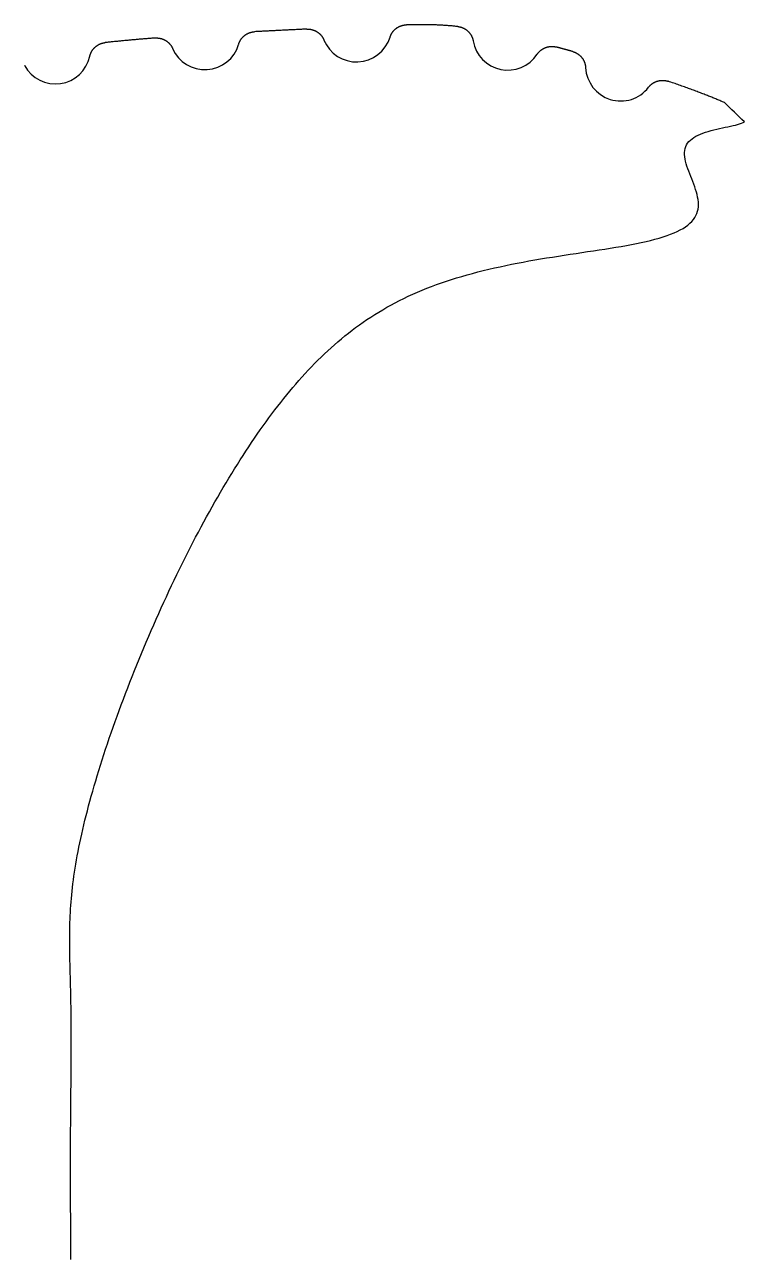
# Model space of a CAD drawing. Extents: x -19 to 113, y 17 to 162.
# Drawn here: x 71.8 to 112.8, y 91.7 to 161.9 of the extents above; entities that cross this region are included whole.
import ezdxf

# ---------------------------------------------------------------- set-up
doc = ezdxf.new("R2010")
doc.units = 0
doc.layers.get('0').update_dxf_attribs({"linetype": 'CONTINUOUS'})

msp = doc.modelspace()

# ---------------------------------------------------------------- linework, layer by layer
for points in [[(84.019, 160.794), (84.024, 160.811), (84.029, 160.827), (84.035, 160.843), (84.04, 160.859), (84.047, 160.875), (84.053, 160.891), (84.059, 160.907), (84.066, 160.923), (84.073, 160.938), (84.081, 160.954), (84.088, 160.969), (84.096, 160.984), (84.105, 160.999), (84.113, 161.014), (84.122, 161.029), (84.131, 161.044), (84.14, 161.058), (84.149, 161.072), (84.159, 161.086), (84.169, 161.1), (84.179, 161.114), (84.189, 161.128), (84.2, 161.141), (84.211, 161.155), (84.222, 161.168), (84.233, 161.181), (84.245, 161.193), (84.257, 161.206), (84.269, 161.218), (84.281, 161.23), (84.293, 161.242), (84.306, 161.254), (84.319, 161.265), (84.331, 161.276), (84.345, 161.287), (84.358, 161.298), (84.371, 161.309), (84.385, 161.319), (84.399, 161.329), (84.413, 161.339), (84.427, 161.348), (84.442, 161.358), (84.456, 161.367), (84.471, 161.376), (84.486, 161.384), (84.501, 161.393), (84.516, 161.401), (84.531, 161.409), (84.547, 161.416), (84.562, 161.423), (84.578, 161.43), (84.594, 161.437), (84.61, 161.444), (84.626, 161.45), (84.642, 161.456), (84.658, 161.461), (84.674, 161.467), (84.691, 161.472), (84.707, 161.477), (84.724, 161.481), (84.74, 161.485), (84.757, 161.489), (84.774, 161.493), (84.791, 161.496), (84.808, 161.5), (84.825, 161.502), (84.842, 161.505), (84.859, 161.507), (84.876, 161.509), (84.893, 161.511), (84.91, 161.512), (84.927, 161.513)], [(87.9, 161.661), (87.841, 161.658), (87.782, 161.655), (87.723, 161.652), (87.664, 161.649), (87.605, 161.647), (87.545, 161.644), (87.485, 161.641), (87.425, 161.638), (87.365, 161.635), (87.305, 161.632), (87.245, 161.629), (87.185, 161.626), (87.124, 161.623), (87.063, 161.62), (87.002, 161.617), (86.941, 161.614), (86.88, 161.611), (86.819, 161.608), (86.758, 161.605), (86.696, 161.602), (86.635, 161.599), (86.573, 161.596), (86.511, 161.593), (86.449, 161.59), (86.387, 161.587), (86.325, 161.584), (86.262, 161.581), (86.2, 161.578), (86.137, 161.575), (86.074, 161.571), (86.012, 161.568), (85.949, 161.565), (85.886, 161.562), (85.822, 161.559), (85.759, 161.556), (85.696, 161.552), (85.632, 161.549), (85.569, 161.546), (85.505, 161.543), (85.441, 161.54), (85.377, 161.536), (85.313, 161.533), (85.249, 161.53), (85.185, 161.526), (85.121, 161.523), (85.056, 161.52), (84.992, 161.516), (84.927, 161.513)], [(87.9, 161.661), (87.917, 161.662), (87.935, 161.662), (87.952, 161.662), (87.969, 161.662), (87.986, 161.661), (88.003, 161.661), (88.02, 161.659), (88.037, 161.658), (88.054, 161.656), (88.071, 161.655), (88.088, 161.652), (88.105, 161.65), (88.122, 161.647), (88.138, 161.644), (88.155, 161.64), (88.172, 161.637), (88.188, 161.633), (88.205, 161.629), (88.221, 161.624), (88.238, 161.619), (88.254, 161.614), (88.27, 161.609), (88.287, 161.603), (88.303, 161.597), (88.319, 161.591), (88.334, 161.585), (88.35, 161.578), (88.366, 161.571), (88.381, 161.564), (88.397, 161.556), (88.412, 161.548), (88.427, 161.54), (88.442, 161.532), (88.456, 161.523), (88.471, 161.515), (88.486, 161.506), (88.5, 161.496), (88.514, 161.487), (88.528, 161.477), (88.542, 161.467), (88.556, 161.457), (88.569, 161.446), (88.582, 161.435), (88.596, 161.425), (88.609, 161.413), (88.621, 161.402), (88.634, 161.39), (88.646, 161.378), (88.658, 161.366), (88.67, 161.354), (88.682, 161.342), (88.694, 161.329), (88.705, 161.316), (88.716, 161.303), (88.727, 161.29), (88.738, 161.276), (88.748, 161.263), (88.758, 161.249), (88.768, 161.235), (88.778, 161.221), (88.787, 161.207), (88.796, 161.192), (88.805, 161.178), (88.814, 161.163), (88.823, 161.148), (88.831, 161.133), (88.839, 161.118), (88.846, 161.102), (88.854, 161.087), (88.861, 161.071), (88.868, 161.056), (88.874, 161.04)], [(92.636, 161.202), (92.641, 161.219), (92.647, 161.235), (92.653, 161.252), (92.659, 161.268), (92.665, 161.284), (92.672, 161.3), (92.679, 161.316), (92.686, 161.331), (92.694, 161.347), (92.701, 161.362), (92.709, 161.378), (92.718, 161.393), (92.726, 161.408), (92.735, 161.423), (92.744, 161.438), (92.754, 161.452), (92.763, 161.467), (92.773, 161.481), (92.783, 161.495), (92.793, 161.509), (92.804, 161.523), (92.815, 161.536), (92.826, 161.55), (92.837, 161.563), (92.849, 161.576), (92.861, 161.588), (92.872, 161.601), (92.885, 161.613), (92.897, 161.625), (92.91, 161.637), (92.922, 161.649), (92.935, 161.661), (92.948, 161.672), (92.962, 161.683), (92.975, 161.694), (92.989, 161.704), (93.003, 161.714), (93.017, 161.724), (93.031, 161.734), (93.046, 161.744), (93.06, 161.753), (93.075, 161.762), (93.09, 161.771), (93.105, 161.78), (93.12, 161.788), (93.136, 161.796), (93.151, 161.804), (93.167, 161.811), (93.183, 161.818), (93.199, 161.825), (93.215, 161.832), (93.231, 161.838), (93.247, 161.844), (93.264, 161.85), (93.28, 161.856), (93.297, 161.861), (93.313, 161.866), (93.33, 161.871), (93.347, 161.875), (93.364, 161.879), (93.381, 161.883), (93.398, 161.887), (93.415, 161.89), (93.432, 161.893), (93.449, 161.895), (93.466, 161.898), (93.483, 161.9), (93.501, 161.901), (93.518, 161.903), (93.535, 161.904), (93.553, 161.905), (93.57, 161.905)], [(96.488, 161.808), (96.434, 161.814), (96.381, 161.819), (96.327, 161.824), (96.274, 161.829), (96.221, 161.834), (96.169, 161.839), (96.116, 161.843), (96.064, 161.847), (96.011, 161.852), (95.959, 161.856), (95.907, 161.86), (95.855, 161.863), (95.803, 161.867), (95.751, 161.87), (95.7, 161.873), (95.648, 161.877), (95.597, 161.88), (95.545, 161.882), (95.494, 161.885), (95.442, 161.888), (95.391, 161.89), (95.34, 161.892), (95.289, 161.895), (95.238, 161.897), (95.186, 161.899), (95.135, 161.9), (95.084, 161.902), (95.033, 161.904), (94.982, 161.905), (94.93, 161.906), (94.879, 161.907), (94.828, 161.909), (94.777, 161.909), (94.725, 161.91), (94.674, 161.911), (94.622, 161.912), (94.571, 161.912), (94.519, 161.913), (94.468, 161.913), (94.416, 161.913), (94.364, 161.913), (94.312, 161.913), (94.26, 161.913), (94.208, 161.913), (94.155, 161.913), (94.103, 161.913), (94.05, 161.912), (93.997, 161.912), (93.945, 161.911), (93.892, 161.911), (93.838, 161.91), (93.785, 161.909), (93.732, 161.908), (93.678, 161.907), (93.624, 161.906), (93.57, 161.905)], [(96.488, 161.808), (96.505, 161.806), (96.523, 161.804), (96.541, 161.801), (96.559, 161.798), (96.576, 161.795), (96.594, 161.791), (96.612, 161.788), (96.629, 161.783), (96.646, 161.779), (96.664, 161.774), (96.681, 161.769), (96.698, 161.763), (96.715, 161.757), (96.732, 161.751), (96.749, 161.745), (96.765, 161.738), (96.782, 161.731), (96.798, 161.724), (96.815, 161.716), (96.831, 161.709), (96.847, 161.7), (96.863, 161.692), (96.878, 161.683), (96.894, 161.674), (96.909, 161.665), (96.925, 161.655), (96.94, 161.645), (96.954, 161.635), (96.969, 161.625), (96.984, 161.614), (96.998, 161.603), (97.012, 161.592), (97.026, 161.581), (97.039, 161.569), (97.053, 161.557), (97.066, 161.545), (97.079, 161.533), (97.092, 161.52), (97.105, 161.508), (97.117, 161.494), (97.129, 161.481), (97.141, 161.468), (97.153, 161.454), (97.164, 161.44), (97.175, 161.426), (97.186, 161.411), (97.197, 161.397), (97.207, 161.382), (97.217, 161.367), (97.227, 161.352), (97.237, 161.337), (97.246, 161.322), (97.255, 161.306), (97.264, 161.29), (97.272, 161.274), (97.28, 161.258), (97.288, 161.242), (97.296, 161.226), (97.303, 161.209), (97.31, 161.193), (97.316, 161.176), (97.323, 161.159), (97.329, 161.142), (97.335, 161.125), (97.34, 161.108), (97.345, 161.091), (97.35, 161.073), (97.355, 161.056), (97.359, 161.039), (97.363, 161.021), (97.366, 161.003), (97.37, 160.986)], [(75.55, 160.113), (75.554, 160.13), (75.558, 160.147), (75.562, 160.164), (75.567, 160.18), (75.572, 160.197), (75.577, 160.213), (75.583, 160.23), (75.589, 160.246), (75.595, 160.262), (75.602, 160.278), (75.608, 160.294), (75.615, 160.31), (75.622, 160.326), (75.63, 160.341), (75.638, 160.357), (75.646, 160.372), (75.654, 160.387), (75.663, 160.402), (75.672, 160.417), (75.681, 160.432), (75.69, 160.446), (75.7, 160.461), (75.71, 160.475), (75.72, 160.489), (75.73, 160.503), (75.741, 160.517), (75.752, 160.53), (75.763, 160.544), (75.774, 160.557), (75.786, 160.57), (75.797, 160.582), (75.809, 160.595), (75.821, 160.607), (75.834, 160.619), (75.846, 160.631), (75.859, 160.643), (75.872, 160.654), (75.885, 160.665), (75.899, 160.676), (75.912, 160.687), (75.926, 160.698), (75.94, 160.708), (75.954, 160.718), (75.968, 160.728), (75.983, 160.737), (75.998, 160.747), (76.012, 160.756), (76.027, 160.765), (76.042, 160.773), (76.058, 160.781), (76.073, 160.789), (76.089, 160.797), (76.104, 160.804), (76.12, 160.812), (76.136, 160.819), (76.152, 160.825), (76.168, 160.832), (76.184, 160.838), (76.201, 160.843), (76.217, 160.849), (76.234, 160.854), (76.251, 160.859), (76.267, 160.864), (76.284, 160.868), (76.301, 160.872), (76.318, 160.876), (76.335, 160.879), (76.352, 160.883), (76.369, 160.885), (76.386, 160.888), (76.403, 160.89), (76.421, 160.892)], [(79.268, 161.155), (79.208, 161.15), (79.148, 161.145), (79.087, 161.14), (79.027, 161.135), (78.967, 161.131), (78.907, 161.126), (78.847, 161.121), (78.787, 161.116), (78.727, 161.111), (78.668, 161.106), (78.608, 161.101), (78.548, 161.095), (78.488, 161.09), (78.428, 161.085), (78.369, 161.08), (78.309, 161.075), (78.249, 161.07), (78.19, 161.064), (78.13, 161.059), (78.07, 161.054), (78.011, 161.048), (77.951, 161.043), (77.892, 161.037), (77.833, 161.032), (77.773, 161.027), (77.714, 161.021), (77.655, 161.016), (77.595, 161.01), (77.536, 161.004), (77.477, 160.999), (77.418, 160.993), (77.359, 160.987), (77.3, 160.982), (77.241, 160.976), (77.182, 160.97), (77.123, 160.964), (77.064, 160.959), (77.006, 160.953), (76.947, 160.947), (76.888, 160.941), (76.83, 160.935), (76.771, 160.929), (76.712, 160.923), (76.654, 160.917), (76.596, 160.911), (76.537, 160.905), (76.479, 160.898), (76.421, 160.892)], [(79.268, 161.155), (79.285, 161.156), (79.302, 161.157), (79.32, 161.158), (79.337, 161.158), (79.354, 161.158), (79.371, 161.158), (79.388, 161.157), (79.406, 161.156), (79.423, 161.155), (79.44, 161.154), (79.457, 161.152), (79.474, 161.15), (79.491, 161.148), (79.508, 161.145), (79.525, 161.142), (79.542, 161.139), (79.559, 161.135), (79.575, 161.132), (79.592, 161.128), (79.609, 161.123), (79.625, 161.119), (79.642, 161.114), (79.658, 161.108), (79.675, 161.103), (79.691, 161.097), (79.707, 161.091), (79.723, 161.085), (79.739, 161.078), (79.755, 161.071), (79.771, 161.064), (79.786, 161.057), (79.801, 161.049), (79.817, 161.041), (79.832, 161.033), (79.847, 161.024), (79.862, 161.016), (79.876, 161.007), (79.891, 160.997), (79.905, 160.988), (79.919, 160.978), (79.933, 160.968), (79.947, 160.958), (79.961, 160.948), (79.974, 160.937), (79.988, 160.926), (80.001, 160.915), (80.014, 160.903), (80.027, 160.892), (80.039, 160.88), (80.052, 160.868), (80.064, 160.856), (80.076, 160.843), (80.087, 160.831), (80.099, 160.818), (80.11, 160.805), (80.121, 160.791), (80.132, 160.778), (80.142, 160.764), (80.153, 160.75), (80.163, 160.736), (80.173, 160.722), (80.182, 160.708), (80.192, 160.693), (80.201, 160.679), (80.21, 160.664), (80.218, 160.649), (80.227, 160.634), (80.235, 160.619), (80.243, 160.603), (80.25, 160.588), (80.257, 160.572), (80.264, 160.556)], [(101.009, 160.227), (101.018, 160.242), (101.028, 160.256), (101.039, 160.27), (101.049, 160.284), (101.06, 160.298), (101.071, 160.311), (101.082, 160.325), (101.093, 160.338), (101.105, 160.351), (101.117, 160.364), (101.129, 160.376), (101.141, 160.388), (101.153, 160.4), (101.166, 160.412), (101.179, 160.424), (101.192, 160.435), (101.205, 160.447), (101.219, 160.458), (101.233, 160.468), (101.246, 160.479), (101.26, 160.489), (101.275, 160.499), (101.289, 160.509), (101.304, 160.518), (101.318, 160.528), (101.333, 160.537), (101.348, 160.545), (101.364, 160.554), (101.379, 160.562), (101.394, 160.57), (101.41, 160.578), (101.426, 160.585), (101.442, 160.592), (101.457, 160.599), (101.474, 160.606), (101.49, 160.612), (101.506, 160.618), (101.522, 160.624), (101.539, 160.629), (101.556, 160.634), (101.572, 160.639), (101.589, 160.644), (101.606, 160.648), (101.623, 160.652), (101.64, 160.656), (101.657, 160.659), (101.674, 160.662), (101.691, 160.665), (101.709, 160.667), (101.726, 160.669), (101.743, 160.671), (101.761, 160.673), (101.778, 160.674), (101.795, 160.675), (101.813, 160.676), (101.83, 160.676), (101.847, 160.676), (101.865, 160.676), (101.882, 160.676), (101.9, 160.675), (101.917, 160.674), (101.935, 160.672), (101.952, 160.67), (101.969, 160.668), (101.986, 160.666), (102.004, 160.663), (102.021, 160.661), (102.038, 160.657), (102.055, 160.654), (102.072, 160.65), (102.089, 160.646), (102.106, 160.641)], [(103.038, 160.382), (103.014, 160.389), (102.991, 160.396), (102.967, 160.402), (102.943, 160.409), (102.919, 160.416), (102.896, 160.422), (102.872, 160.429), (102.848, 160.436), (102.825, 160.442), (102.801, 160.449), (102.778, 160.456), (102.754, 160.462), (102.73, 160.469), (102.707, 160.475), (102.684, 160.482), (102.66, 160.489), (102.637, 160.495), (102.613, 160.502), (102.59, 160.508), (102.567, 160.515), (102.543, 160.521), (102.52, 160.528), (102.497, 160.534), (102.474, 160.54), (102.45, 160.547), (102.427, 160.553), (102.404, 160.56), (102.381, 160.566), (102.358, 160.572), (102.335, 160.579), (102.312, 160.585), (102.289, 160.591), (102.266, 160.598), (102.243, 160.604), (102.22, 160.61), (102.197, 160.616), (102.174, 160.623), (102.151, 160.629), (102.129, 160.635), (102.106, 160.641)], [(103.038, 160.382), (103.055, 160.377), (103.071, 160.372), (103.088, 160.367), (103.104, 160.361), (103.12, 160.355), (103.136, 160.349), (103.152, 160.342), (103.168, 160.335), (103.184, 160.328), (103.2, 160.321), (103.215, 160.313), (103.23, 160.306), (103.246, 160.297), (103.261, 160.289), (103.275, 160.28), (103.29, 160.271), (103.305, 160.262), (103.319, 160.253), (103.334, 160.243), (103.348, 160.233), (103.362, 160.223), (103.376, 160.213), (103.389, 160.202), (103.403, 160.191), (103.416, 160.18), (103.429, 160.168), (103.442, 160.157), (103.454, 160.145), (103.467, 160.133), (103.479, 160.121), (103.491, 160.109), (103.503, 160.096), (103.514, 160.083), (103.525, 160.07), (103.537, 160.057), (103.547, 160.044), (103.558, 160.03), (103.568, 160.016), (103.579, 160.002), (103.589, 159.988), (103.598, 159.974), (103.608, 159.959), (103.617, 159.945), (103.626, 159.93), (103.635, 159.915), (103.643, 159.9), (103.651, 159.885), (103.659, 159.869), (103.667, 159.854), (103.674, 159.838), (103.681, 159.822), (103.688, 159.806), (103.694, 159.79), (103.701, 159.774), (103.707, 159.758), (103.712, 159.742), (103.718, 159.725), (103.723, 159.709), (103.728, 159.692), (103.732, 159.675), (103.737, 159.659), (103.741, 159.642), (103.744, 159.625), (103.748, 159.608), (103.751, 159.591), (103.754, 159.574), (103.756, 159.557), (103.758, 159.54), (103.76, 159.522), (103.762, 159.505), (103.763, 159.488), (103.764, 159.471)], [(71.835, 159.595), (71.844, 159.58)], [(107.349, 158.355), (107.36, 158.369), (107.37, 158.382), (107.382, 158.395), (107.393, 158.408), (107.404, 158.421), (107.416, 158.434), (107.428, 158.446), (107.44, 158.459), (107.453, 158.471), (107.465, 158.482), (107.478, 158.494), (107.491, 158.505), (107.504, 158.517), (107.518, 158.527), (107.531, 158.538), (107.545, 158.549), (107.559, 158.559), (107.573, 158.569), (107.588, 158.578), (107.602, 158.588), (107.617, 158.597), (107.631, 158.606), (107.646, 158.615), (107.662, 158.623), (107.677, 158.632), (107.692, 158.639), (107.708, 158.647), (107.723, 158.654), (107.739, 158.662), (107.755, 158.668), (107.771, 158.675), (107.787, 158.681), (107.803, 158.687), (107.82, 158.693), (107.836, 158.698), (107.852, 158.704), (107.869, 158.708), (107.886, 158.713), (107.902, 158.717), (107.919, 158.721), (107.936, 158.725), (107.953, 158.728), (107.97, 158.732), (107.987, 158.734), (108.004, 158.737), (108.021, 158.739), (108.039, 158.741), (108.056, 158.743), (108.073, 158.744), (108.09, 158.745), (108.108, 158.746), (108.125, 158.746), (108.142, 158.747), (108.16, 158.746), (108.177, 158.746), (108.194, 158.745), (108.212, 158.744), (108.229, 158.743), (108.246, 158.741), (108.263, 158.739), (108.281, 158.737), (108.298, 158.734), (108.315, 158.732), (108.332, 158.728), (108.349, 158.725), (108.366, 158.721), (108.383, 158.717), (108.399, 158.713), (108.416, 158.708), (108.433, 158.704), (108.449, 158.698), (108.466, 158.693)], [(111.66, 157.481), (111.61, 157.503), (111.559, 157.526), (111.508, 157.548), (111.455, 157.571), (111.402, 157.594), (111.348, 157.617), (111.293, 157.64), (111.237, 157.664), (111.18, 157.687), (111.123, 157.711), (111.065, 157.735), (111.006, 157.759), (110.947, 157.783), (110.886, 157.808), (110.825, 157.832), (110.763, 157.856), (110.701, 157.881), (110.638, 157.906), (110.574, 157.931), (110.509, 157.956), (110.444, 157.981), (110.378, 158.006), (110.311, 158.032), (110.244, 158.057), (110.176, 158.083), (110.107, 158.108), (110.038, 158.134), (109.969, 158.16), (109.898, 158.186), (109.827, 158.212), (109.756, 158.238), (109.684, 158.264), (109.611, 158.291), (109.538, 158.317), (109.465, 158.344), (109.391, 158.37), (109.316, 158.397), (109.241, 158.423), (109.165, 158.45), (109.089, 158.477), (109.013, 158.504), (108.936, 158.531), (108.859, 158.558), (108.781, 158.585), (108.703, 158.612), (108.624, 158.639), (108.545, 158.666), (108.466, 158.693)], [(74.475, 91.678), (74.474, 91.941), (74.473, 92.201), (74.471, 92.46), (74.47, 92.716), (74.469, 92.971), (74.467, 93.224), (74.466, 93.475), (74.464, 93.724), (74.463, 93.972), (74.462, 94.218), (74.461, 94.463), (74.459, 94.706), (74.458, 94.948), (74.457, 95.188), (74.456, 95.427), (74.456, 95.665), (74.455, 95.902), (74.454, 96.137), (74.454, 96.372), (74.454, 96.605), (74.453, 96.837), (74.453, 97.068), (74.453, 97.299), (74.454, 97.528), (74.454, 97.757), (74.455, 97.985), (74.455, 98.212), (74.456, 98.439), (74.457, 98.665), (74.459, 98.89), (74.46, 99.114), (74.462, 99.338), (74.463, 99.561), (74.465, 99.784), (74.467, 100.006), (74.469, 100.227), (74.471, 100.448), (74.473, 100.668), (74.475, 100.888), (74.477, 101.106), (74.48, 101.324), (74.482, 101.542), (74.484, 101.758), (74.486, 101.974), (74.488, 102.189), (74.49, 102.403), (74.491, 102.616), (74.493, 102.828), (74.494, 103.039), (74.495, 103.25), (74.496, 103.459), (74.497, 103.667), (74.498, 103.874), (74.498, 104.079), (74.498, 104.284), (74.497, 104.487), (74.496, 104.689), (74.495, 104.89), (74.494, 105.089), (74.492, 105.287), (74.49, 105.484), (74.488, 105.68), (74.485, 105.874), (74.482, 106.067), (74.478, 106.259), (74.475, 106.449), (74.471, 106.638), (74.467, 106.826), (74.462, 107.013), (74.458, 107.199), (74.453, 107.384), (74.448, 107.567), (74.443, 107.75), (74.439, 107.933), (74.434, 108.114), (74.429, 108.295), (74.425, 108.476), (74.421, 108.656), (74.417, 108.836), (74.413, 109.016), (74.41, 109.196), (74.408, 109.376), (74.406, 109.557), (74.406, 109.738), (74.406, 109.92), (74.406, 110.103), (74.408, 110.287), (74.411, 110.472), (74.416, 110.658), (74.421, 110.846), (74.428, 111.035), (74.436, 111.226), (74.446, 111.419), (74.458, 111.614), (74.471, 111.812), (74.486, 112.011), (74.504, 112.214), (74.523, 112.418), (74.544, 112.626), (74.567, 112.837), (74.592, 113.05), (74.62, 113.267), (74.65, 113.486), (74.683, 113.709), (74.718, 113.936), (74.755, 114.166), (74.795, 114.399), (74.838, 114.636), (74.883, 114.876), (74.931, 115.12), (74.981, 115.367), (75.035, 115.618), (75.091, 115.873), (75.149, 116.131), (75.211, 116.393), (75.275, 116.658), (75.342, 116.927), (75.411, 117.199), (75.484, 117.474), (75.559, 117.753), (75.636, 118.035), (75.717, 118.32), (75.8, 118.608), (75.886, 118.899), (75.974, 119.193), (76.065, 119.49), (76.158, 119.789), (76.254, 120.091), (76.353, 120.396), (76.453, 120.702), (76.557, 121.011), (76.662, 121.323), (76.77, 121.636), (76.88, 121.951), (76.992, 122.267), (77.107, 122.585), (77.223, 122.905), (77.342, 123.226), (77.463, 123.548), (77.585, 123.871), (77.71, 124.194), (77.836, 124.519), (77.964, 124.844), (78.094, 125.169), (78.225, 125.495), (78.358, 125.821), (78.492, 126.147), (78.628, 126.472), (78.766, 126.797), (78.904, 127.122), (79.044, 127.447), (79.186, 127.77), (79.328, 128.093), (79.472, 128.415), (79.617, 128.735), (79.762, 129.055), (79.909, 129.373), (80.057, 129.689), (80.205, 130.004), (80.355, 130.318), (80.505, 130.629), (80.656, 130.939), (80.807, 131.247), (80.96, 131.552), (81.113, 131.856), (81.266, 132.157), (81.42, 132.457), (81.575, 132.753), (81.73, 133.048), (81.886, 133.34), (82.042, 133.63), (82.199, 133.917), (82.356, 134.201), (82.513, 134.483), (82.671, 134.763), (82.829, 135.039), (82.988, 135.313), (83.147, 135.584), (83.306, 135.853), (83.466, 136.119), (83.626, 136.382), (83.786, 136.642), (83.947, 136.9), (84.108, 137.154), (84.269, 137.406), (84.431, 137.656), (84.594, 137.902), (84.757, 138.146), (84.92, 138.387), (85.084, 138.625), (85.248, 138.86), (85.413, 139.093), (85.578, 139.323), (85.745, 139.55), (85.911, 139.774), (86.079, 139.996), (86.247, 140.215), (86.416, 140.431), (86.586, 140.645), (86.757, 140.856), (86.928, 141.064), (87.101, 141.27), (87.275, 141.473), (87.45, 141.673), (87.626, 141.871), (87.803, 142.066), (87.982, 142.259), (88.162, 142.449), (88.344, 142.637), (88.528, 142.822), (88.713, 143.004), (88.9, 143.184), (89.088, 143.361), (89.279, 143.536), (89.472, 143.708), (89.667, 143.877), (89.865, 144.044), (90.064, 144.208), (90.267, 144.37), (90.472, 144.528), (90.68, 144.685), (90.89, 144.838), (91.104, 144.989), (91.32, 145.137), (91.54, 145.282), (91.763, 145.425), (91.99, 145.565), (92.22, 145.702), (92.453, 145.836), (92.69, 145.967), (92.931, 146.096), (93.176, 146.222), (93.425, 146.345), (93.677, 146.465), (93.934, 146.582), (94.194, 146.696), (94.459, 146.808), (94.727, 146.916), (95, 147.022), (95.276, 147.125), (95.557, 147.225), (95.842, 147.322), (96.131, 147.416), (96.423, 147.508), (96.72, 147.597), (97.021, 147.683), (97.325, 147.767), (97.632, 147.848), (97.944, 147.926), (98.258, 148.002), (98.576, 148.076), (98.896, 148.147), (99.22, 148.216), (99.546, 148.283), (99.874, 148.347), (100.205, 148.41), (100.537, 148.471), (100.871, 148.53), (101.206, 148.587), (101.541, 148.643), (101.878, 148.697), (102.214, 148.75), (102.55, 148.802), (102.886, 148.853), (103.22, 148.904), (103.552, 148.953), (103.882, 149.003), (104.209, 149.052), (104.533, 149.101), (104.853, 149.151), (105.169, 149.201), (105.479, 149.252), (105.784, 149.303), (106.083, 149.356), (106.375, 149.41), (106.66, 149.466), (106.936, 149.523), (107.204, 149.582), (107.463, 149.644), (107.713, 149.708), (107.952, 149.775), (108.181, 149.844), (108.399, 149.916), (108.605, 149.992), (108.8, 150.07), (108.982, 150.152), (109.152, 150.238), (109.309, 150.327), (109.454, 150.42), (109.585, 150.516), (109.703, 150.617), (109.808, 150.721), (109.9, 150.829), (109.978, 150.941), (110.043, 151.057), (110.096, 151.176), (110.136, 151.299), (110.164, 151.426), (110.18, 151.556), (110.185, 151.689), (110.18, 151.826), (110.165, 151.965), (110.141, 152.106), (110.109, 152.25), (110.07, 152.395), (110.025, 152.542), (109.975, 152.69), (109.92, 152.839), (109.863, 152.988), (109.805, 153.137), (109.746, 153.285), (109.688, 153.432), (109.632, 153.578), (109.58, 153.722), (109.532, 153.864), (109.489, 154.003), (109.454, 154.14), (109.426, 154.272), (109.407, 154.401), (109.397, 154.525), (109.398, 154.646), (109.409, 154.761), (109.432, 154.872), (109.467, 154.977), (109.514, 155.077), (109.572, 155.172), (109.643, 155.262), (109.726, 155.346), (109.82, 155.425), (109.925, 155.499), (110.04, 155.568), (110.165, 155.633), (110.299, 155.692), (110.441, 155.747), (110.589, 155.798), (110.743, 155.846), (110.901, 155.89), (111.062, 155.931), (111.225, 155.97), (111.387, 156.006), (111.549, 156.041), (111.708, 156.075), (111.863, 156.107), (112.012, 156.139), (112.155, 156.172), (112.289, 156.204), (112.414, 156.237), (112.529, 156.272), (112.632, 156.307), (112.722, 156.345), (112.798, 156.384)]]:
    msp.add_lwpolyline(points)
for centre, radius, start, end in [((82.099, 161.353), 2, 203.48083, 343.76069), ((90.726, 161.796), 2, 202.20418, 342.73496), ((99.34, 161.329), 2, 189.90059, 326.56301), ((73.597, 160.543), 2, 208.80118, 347.57961), ((105.762, 159.572), 2, 182.90146, 322.52153), ((46.983, 89.222), 94.034, 45.58053, 46.54316)]:
    msp.add_arc(centre, radius, start, end)

doc.saveas('drawing.dxf')
